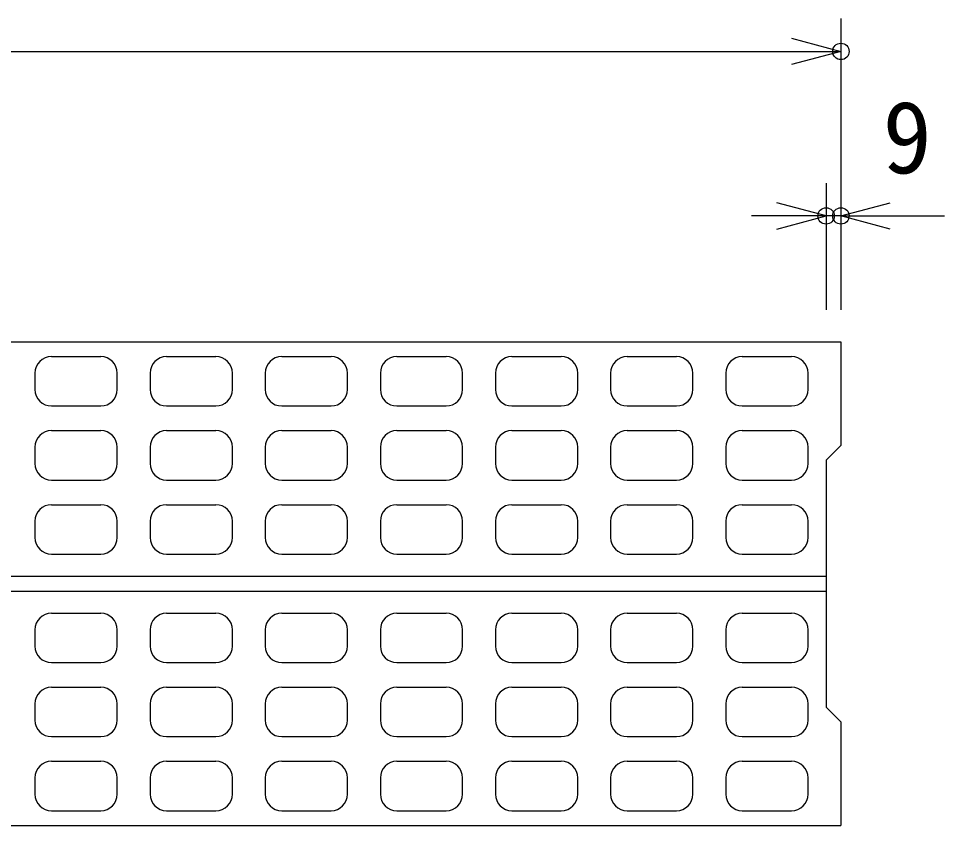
# Model space of a CAD drawing. Units: millimetres, scale not verified. Extents: x -16800 to 16800, y -5940 to 5940.
# Drawn here: x -5251 to -4688, y 3191 to 3682 of the extents above; entities that cross this region are included whole.
import ezdxf
from ezdxf.enums import TextEntityAlignment as Align

# ---------------------------------------------------------------- set-up
doc = ezdxf.new("R2010")
doc.units = ezdxf.units.MM
doc.header["$LTSCALE"] = 20
doc.header["$PDMODE"] = 32
doc.header["$PDSIZE"] = 10
for name, color, linetype, lineweight in [('0-0_DIM', 7, 'Continuous', 25), ('0-2_HATCH', 6, 'Continuous', 25), ('0-5_OUTLINE', 3, 'Continuous', 25)]:
    doc.layers.add(name, color=color, linetype=linetype, lineweight=lineweight)
doc.styles.add('ＭＳ ゴシック', font='')
doc.styles.get('ＭＳ ゴシック').set_extended_font_data('MS Gothic')

msp = doc.modelspace()

# ---------------------------------------------------------------- linework, layer by layer
at = {"layer": '0-0_DIM'}
for p, q in [((-4751.2, 3681.58), (-4751.2, 3504.46)), ((-5751.2, 3661.58), (-4751.2, 3661.58)), ((-4760.2, 3581.58), (-4760.2, 3504.46)), ((-4751.2, 3561.58), (-4688.23, 3561.58))]:
    msp.add_line(p, q, dxfattribs=at)
for points in [[(-4781.2, 3669.62), (-4751.2, 3661.58), (-4781.2, 3653.54)], [(-4790.2, 3553.54), (-4760.2, 3561.58), (-4790.2, 3569.62)], [(-4721.2, 3553.54), (-4751.2, 3561.58), (-4721.2, 3569.62)], [(-4751.2, 3561.58), (-4760.2, 3561.58), (-4805.64, 3561.58)]]:
    msp.add_lwpolyline(points, dxfattribs=at)
for p in [(-4751.2, 3661.58), (-4760.2, 3561.58), (-4751.2, 3561.58)]:
    msp.add_point(p, dxfattribs=at)
at = {"layer": '0-2_HATCH'}
for p, q in [((-5231.2, 3476.05), (-5201.2, 3476.05)), ((-5161.2, 3476.05), (-5131.2, 3476.05)), ((-5091.2, 3476.05), (-5061.2, 3476.05)), ((-5021.2, 3476.05), (-4991.2, 3476.05)), ((-4951.2, 3476.05), (-4921.2, 3476.05)), ((-4881.2, 3476.05), (-4851.2, 3476.05)), ((-4811.2, 3476.05), (-4781.2, 3476.05)), ((-5241.2, 3466.05), (-5241.2, 3456.05)), ((-5191.2, 3456.05), (-5191.2, 3466.05)), ((-5171.2, 3466.05), (-5171.2, 3456.05)), ((-5121.2, 3456.05), (-5121.2, 3466.05)), ((-5101.2, 3466.05), (-5101.2, 3456.05)), ((-5051.2, 3456.05), (-5051.2, 3466.05)), ((-5031.2, 3466.05), (-5031.2, 3456.05)), ((-4981.2, 3456.05), (-4981.2, 3466.05)), ((-4961.2, 3466.05), (-4961.2, 3456.05)), ((-4911.2, 3456.05), (-4911.2, 3466.05)), ((-4891.2, 3466.05), (-4891.2, 3456.05)), ((-4841.2, 3456.05), (-4841.2, 3466.05)), ((-4821.2, 3466.05), (-4821.2, 3456.05)), ((-4771.2, 3456.05), (-4771.2, 3466.05)), ((-5231.2, 3446.05), (-5201.2, 3446.05)), ((-5161.2, 3446.05), (-5131.2, 3446.05)), ((-5091.2, 3446.05), (-5061.2, 3446.05)), ((-5021.2, 3446.05), (-4991.2, 3446.05)), ((-4951.2, 3446.05), (-4921.2, 3446.05)), ((-4881.2, 3446.05), (-4851.2, 3446.05)), ((-4811.2, 3446.05), (-4781.2, 3446.05)), ((-5231.2, 3431.05), (-5201.2, 3431.05)), ((-5161.2, 3431.05), (-5131.2, 3431.05)), ((-5091.2, 3431.05), (-5061.2, 3431.05)), ((-5021.2, 3431.05), (-4991.2, 3431.05)), ((-4951.2, 3431.05), (-4921.2, 3431.05)), ((-4881.2, 3431.05), (-4851.2, 3431.05)), ((-4811.2, 3431.05), (-4781.2, 3431.05)), ((-5241.2, 3421.05), (-5241.2, 3411.05)), ((-5191.2, 3411.05), (-5191.2, 3421.05)), ((-5171.2, 3421.05), (-5171.2, 3411.05)), ((-5121.2, 3411.05), (-5121.2, 3421.05)), ((-5101.2, 3421.05), (-5101.2, 3411.05)), ((-5051.2, 3411.05), (-5051.2, 3421.05)), ((-5031.2, 3421.05), (-5031.2, 3411.05)), ((-4981.2, 3411.05), (-4981.2, 3421.05)), ((-4961.2, 3421.05), (-4961.2, 3411.05)), ((-4911.2, 3411.05), (-4911.2, 3421.05)), ((-4891.2, 3421.05), (-4891.2, 3411.05)), ((-4841.2, 3411.05), (-4841.2, 3421.05)), ((-4821.2, 3421.05), (-4821.2, 3411.05)), ((-4771.2, 3411.05), (-4771.2, 3421.05)), ((-5231.2, 3401.05), (-5201.2, 3401.05)), ((-5161.2, 3401.05), (-5131.2, 3401.05)), ((-5091.2, 3401.05), (-5061.2, 3401.05)), ((-5021.2, 3401.05), (-4991.2, 3401.05)), ((-4951.2, 3401.05), (-4921.2, 3401.05)), ((-4881.2, 3401.05), (-4851.2, 3401.05)), ((-4811.2, 3401.05), (-4781.2, 3401.05)), ((-5231.2, 3386.05), (-5201.2, 3386.05)), ((-5161.2, 3386.05), (-5131.2, 3386.05)), ((-5091.2, 3386.05), (-5061.2, 3386.05)), ((-5021.2, 3386.05), (-4991.2, 3386.05)), ((-4951.2, 3386.05), (-4921.2, 3386.05)), ((-4881.2, 3386.05), (-4851.2, 3386.05)), ((-4811.2, 3386.05), (-4781.2, 3386.05)), ((-5241.2, 3376.05), (-5241.2, 3366.05)), ((-5191.2, 3366.05), (-5191.2, 3376.05)), ((-5171.2, 3376.05), (-5171.2, 3366.05)), ((-5121.2, 3366.05), (-5121.2, 3376.05)), ((-5101.2, 3376.05), (-5101.2, 3366.05)), ((-5051.2, 3366.05), (-5051.2, 3376.05)), ((-5031.2, 3376.05), (-5031.2, 3366.05)), ((-4981.2, 3366.05), (-4981.2, 3376.05)), ((-4961.2, 3376.05), (-4961.2, 3366.05)), ((-4911.2, 3366.05), (-4911.2, 3376.05)), ((-4891.2, 3376.05), (-4891.2, 3366.05)), ((-4841.2, 3366.05), (-4841.2, 3376.05)), ((-4821.2, 3376.05), (-4821.2, 3366.05)), ((-4771.2, 3366.05), (-4771.2, 3376.05)), ((-5231.2, 3356.05), (-5201.2, 3356.05)), ((-5161.2, 3356.05), (-5131.2, 3356.05)), ((-5091.2, 3356.05), (-5061.2, 3356.05)), ((-5021.2, 3356.05), (-4991.2, 3356.05)), ((-4951.2, 3356.05), (-4921.2, 3356.05)), ((-4881.2, 3356.05), (-4851.2, 3356.05)), ((-4811.2, 3356.05), (-4781.2, 3356.05)), ((-5231.2, 3320.05), (-5201.2, 3320.05)), ((-5161.2, 3320.05), (-5131.2, 3320.05)), ((-5091.2, 3320.05), (-5061.2, 3320.05)), ((-5021.2, 3320.05), (-4991.2, 3320.05)), ((-4951.2, 3320.05), (-4921.2, 3320.05)), ((-4881.2, 3320.05), (-4851.2, 3320.05)), ((-4811.2, 3320.05), (-4781.2, 3320.05)), ((-5241.2, 3310.05), (-5241.2, 3300.05)), ((-5191.2, 3300.05), (-5191.2, 3310.05)), ((-5171.2, 3310.05), (-5171.2, 3300.05)), ((-5121.2, 3300.05), (-5121.2, 3310.05)), ((-5101.2, 3310.05), (-5101.2, 3300.05)), ((-5051.2, 3300.05), (-5051.2, 3310.05)), ((-5031.2, 3310.05), (-5031.2, 3300.05)), ((-4981.2, 3300.05), (-4981.2, 3310.05)), ((-4961.2, 3310.05), (-4961.2, 3300.05)), ((-4911.2, 3300.05), (-4911.2, 3310.05)), ((-4891.2, 3310.05), (-4891.2, 3300.05)), ((-4841.2, 3300.05), (-4841.2, 3310.05)), ((-4821.2, 3310.05), (-4821.2, 3300.05)), ((-4771.2, 3300.05), (-4771.2, 3310.05)), ((-5231.2, 3290.05), (-5201.2, 3290.05)), ((-5161.2, 3290.05), (-5131.2, 3290.05)), ((-5091.2, 3290.05), (-5061.2, 3290.05)), ((-5021.2, 3290.05), (-4991.2, 3290.05)), ((-4951.2, 3290.05), (-4921.2, 3290.05)), ((-4881.2, 3290.05), (-4851.2, 3290.05)), ((-4811.2, 3290.05), (-4781.2, 3290.05)), ((-5231.2, 3275.05), (-5201.2, 3275.05)), ((-5161.2, 3275.05), (-5131.2, 3275.05)), ((-5091.2, 3275.05), (-5061.2, 3275.05)), ((-5021.2, 3275.05), (-4991.2, 3275.05)), ((-4951.2, 3275.05), (-4921.2, 3275.05)), ((-4881.2, 3275.05), (-4851.2, 3275.05)), ((-4811.2, 3275.05), (-4781.2, 3275.05)), ((-5241.2, 3265.05), (-5241.2, 3255.05)), ((-5191.2, 3255.05), (-5191.2, 3265.05)), ((-5171.2, 3265.05), (-5171.2, 3255.05)), ((-5121.2, 3255.05), (-5121.2, 3265.05)), ((-5101.2, 3265.05), (-5101.2, 3255.05)), ((-5051.2, 3255.05), (-5051.2, 3265.05)), ((-5031.2, 3265.05), (-5031.2, 3255.05)), ((-4981.2, 3255.05), (-4981.2, 3265.05)), ((-4961.2, 3265.05), (-4961.2, 3255.05)), ((-4911.2, 3255.05), (-4911.2, 3265.05)), ((-4891.2, 3265.05), (-4891.2, 3255.05)), ((-4841.2, 3255.05), (-4841.2, 3265.05)), ((-4821.2, 3265.05), (-4821.2, 3255.05)), ((-4771.2, 3255.05), (-4771.2, 3265.05)), ((-5231.2, 3245.05), (-5201.2, 3245.05)), ((-5161.2, 3245.05), (-5131.2, 3245.05)), ((-5091.2, 3245.05), (-5061.2, 3245.05)), ((-5021.2, 3245.05), (-4991.2, 3245.05)), ((-4951.2, 3245.05), (-4921.2, 3245.05)), ((-4881.2, 3245.05), (-4851.2, 3245.05)), ((-4811.2, 3245.05), (-4781.2, 3245.05)), ((-5231.2, 3230.05), (-5201.2, 3230.05)), ((-5161.2, 3230.05), (-5131.2, 3230.05)), ((-5091.2, 3230.05), (-5061.2, 3230.05)), ((-5021.2, 3230.05), (-4991.2, 3230.05)), ((-4951.2, 3230.05), (-4921.2, 3230.05)), ((-4881.2, 3230.05), (-4851.2, 3230.05)), ((-4811.2, 3230.05), (-4781.2, 3230.05)), ((-5241.2, 3220.05), (-5241.2, 3210.05)), ((-5191.2, 3210.05), (-5191.2, 3220.05)), ((-5171.2, 3220.05), (-5171.2, 3210.05)), ((-5121.2, 3210.05), (-5121.2, 3220.05)), ((-5101.2, 3220.05), (-5101.2, 3210.05)), ((-5051.2, 3210.05), (-5051.2, 3220.05)), ((-5031.2, 3220.05), (-5031.2, 3210.05)), ((-4981.2, 3210.05), (-4981.2, 3220.05)), ((-4961.2, 3220.05), (-4961.2, 3210.05)), ((-4911.2, 3210.05), (-4911.2, 3220.05)), ((-4891.2, 3220.05), (-4891.2, 3210.05)), ((-4841.2, 3210.05), (-4841.2, 3220.05)), ((-4821.2, 3220.05), (-4821.2, 3210.05)), ((-4771.2, 3210.05), (-4771.2, 3220.05)), ((-5231.2, 3200.05), (-5201.2, 3200.05)), ((-5161.2, 3200.05), (-5131.2, 3200.05)), ((-5091.2, 3200.05), (-5061.2, 3200.05)), ((-5021.2, 3200.05), (-4991.2, 3200.05)), ((-4951.2, 3200.05), (-4921.2, 3200.05)), ((-4881.2, 3200.05), (-4851.2, 3200.05)), ((-4811.2, 3200.05), (-4781.2, 3200.05))]:
    msp.add_line(p, q, dxfattribs=at)
for centre, start, end in [((-5231.2, 3466.05), 90, 180), ((-5201.2, 3466.05), 0, 90), ((-5161.2, 3466.05), 90, 180), ((-5131.2, 3466.05), 0, 90), ((-5091.2, 3466.05), 90, 180), ((-5061.2, 3466.05), 0, 90), ((-5021.2, 3466.05), 90, 180), ((-4991.2, 3466.05), 0, 90), ((-4951.2, 3466.05), 90, 180), ((-4921.2, 3466.05), 0, 90), ((-4881.2, 3466.05), 90, 180), ((-4851.2, 3466.05), 0, 90), ((-4811.2, 3466.05), 90, 180), ((-4781.2, 3466.05), 0, 90), ((-5231.2, 3456.05), 180, 270), ((-5201.2, 3456.05), 270, 0), ((-5161.2, 3456.05), 180, 270), ((-5131.2, 3456.05), 270, 0), ((-5091.2, 3456.05), 180, 270), ((-5061.2, 3456.05), 270, 0), ((-5021.2, 3456.05), 180, 270), ((-4991.2, 3456.05), 270, 0), ((-4951.2, 3456.05), 180, 270), ((-4921.2, 3456.05), 270, 0), ((-4881.2, 3456.05), 180, 270), ((-4851.2, 3456.05), 270, 0), ((-4811.2, 3456.05), 180, 270), ((-4781.2, 3456.05), 270, 0), ((-5231.2, 3421.05), 90, 180), ((-5201.2, 3421.05), 0, 90), ((-5161.2, 3421.05), 90, 180), ((-5131.2, 3421.05), 0, 90), ((-5091.2, 3421.05), 90, 180), ((-5061.2, 3421.05), 0, 90), ((-5021.2, 3421.05), 90, 180), ((-4991.2, 3421.05), 0, 90), ((-4951.2, 3421.05), 90, 180), ((-4921.2, 3421.05), 0, 90), ((-4881.2, 3421.05), 90, 180), ((-4851.2, 3421.05), 0, 90), ((-4811.2, 3421.05), 90, 180), ((-4781.2, 3421.05), 0, 90), ((-5231.2, 3411.05), 180, 270), ((-5201.2, 3411.05), 270, 0), ((-5161.2, 3411.05), 180, 270), ((-5131.2, 3411.05), 270, 0), ((-5091.2, 3411.05), 180, 270), ((-5061.2, 3411.05), 270, 0), ((-5021.2, 3411.05), 180, 270), ((-4991.2, 3411.05), 270, 0), ((-4951.2, 3411.05), 180, 270), ((-4921.2, 3411.05), 270, 0), ((-4881.2, 3411.05), 180, 270), ((-4851.2, 3411.05), 270, 0), ((-4811.2, 3411.05), 180, 270), ((-4781.2, 3411.05), 270, 0), ((-5231.2, 3376.05), 90, 180), ((-5201.2, 3376.05), 0, 90), ((-5161.2, 3376.05), 90, 180), ((-5131.2, 3376.05), 0, 90), ((-5091.2, 3376.05), 90, 180), ((-5061.2, 3376.05), 0, 90), ((-5021.2, 3376.05), 90, 180), ((-4991.2, 3376.05), 0, 90), ((-4951.2, 3376.05), 90, 180), ((-4921.2, 3376.05), 0, 90), ((-4881.2, 3376.05), 90, 180), ((-4851.2, 3376.05), 0, 90), ((-4811.2, 3376.05), 90, 180), ((-4781.2, 3376.05), 0, 90), ((-5231.2, 3366.05), 180, 270), ((-5201.2, 3366.05), 270, 0), ((-5161.2, 3366.05), 180, 270), ((-5131.2, 3366.05), 270, 0), ((-5091.2, 3366.05), 180, 270), ((-5061.2, 3366.05), 270, 0), ((-5021.2, 3366.05), 180, 270), ((-4991.2, 3366.05), 270, 0), ((-4951.2, 3366.05), 180, 270), ((-4921.2, 3366.05), 270, 0), ((-4881.2, 3366.05), 180, 270), ((-4851.2, 3366.05), 270, 0), ((-4811.2, 3366.05), 180, 270), ((-4781.2, 3366.05), 270, 0), ((-5231.2, 3310.05), 90, 180), ((-5201.2, 3310.05), 0, 90), ((-5161.2, 3310.05), 90, 180), ((-5131.2, 3310.05), 0, 90), ((-5091.2, 3310.05), 90, 180), ((-5061.2, 3310.05), 0, 90), ((-5021.2, 3310.05), 90, 180), ((-4991.2, 3310.05), 0, 90), ((-4951.2, 3310.05), 90, 180), ((-4921.2, 3310.05), 0, 90), ((-4881.2, 3310.05), 90, 180), ((-4851.2, 3310.05), 0, 90), ((-4811.2, 3310.05), 90, 180), ((-4781.2, 3310.05), 0, 90), ((-5231.2, 3300.05), 180, 270), ((-5201.2, 3300.05), 270, 0), ((-5161.2, 3300.05), 180, 270), ((-5131.2, 3300.05), 270, 0), ((-5091.2, 3300.05), 180, 270), ((-5061.2, 3300.05), 270, 0), ((-5021.2, 3300.05), 180, 270), ((-4991.2, 3300.05), 270, 0), ((-4951.2, 3300.05), 180, 270), ((-4921.2, 3300.05), 270, 0), ((-4881.2, 3300.05), 180, 270), ((-4851.2, 3300.05), 270, 0), ((-4811.2, 3300.05), 180, 270), ((-4781.2, 3300.05), 270, 0), ((-5231.2, 3265.05), 90, 180), ((-5201.2, 3265.05), 0, 90), ((-5161.2, 3265.05), 90, 180), ((-5131.2, 3265.05), 0, 90), ((-5091.2, 3265.05), 90, 180), ((-5061.2, 3265.05), 0, 90), ((-5021.2, 3265.05), 90, 180), ((-4991.2, 3265.05), 0, 90), ((-4951.2, 3265.05), 90, 180), ((-4921.2, 3265.05), 0, 90), ((-4881.2, 3265.05), 90, 180), ((-4851.2, 3265.05), 0, 90), ((-4811.2, 3265.05), 90, 180), ((-4781.2, 3265.05), 0, 90), ((-5231.2, 3255.05), 180, 270), ((-5201.2, 3255.05), 270, 0), ((-5161.2, 3255.05), 180, 270), ((-5131.2, 3255.05), 270, 0), ((-5091.2, 3255.05), 180, 270), ((-5061.2, 3255.05), 270, 0), ((-5021.2, 3255.05), 180, 270), ((-4991.2, 3255.05), 270, 0), ((-4951.2, 3255.05), 180, 270), ((-4921.2, 3255.05), 270, 0), ((-4881.2, 3255.05), 180, 270), ((-4851.2, 3255.05), 270, 0), ((-4811.2, 3255.05), 180, 270), ((-4781.2, 3255.05), 270, 0), ((-5231.2, 3220.05), 90, 180), ((-5201.2, 3220.05), 0, 90), ((-5161.2, 3220.05), 90, 180), ((-5131.2, 3220.05), 0, 90), ((-5091.2, 3220.05), 90, 180), ((-5061.2, 3220.05), 0, 90), ((-5021.2, 3220.05), 90, 180), ((-4991.2, 3220.05), 0, 90), ((-4951.2, 3220.05), 90, 180), ((-4921.2, 3220.05), 0, 90), ((-4881.2, 3220.05), 90, 180), ((-4851.2, 3220.05), 0, 90), ((-4811.2, 3220.05), 90, 180), ((-4781.2, 3220.05), 0, 90), ((-5231.2, 3210.05), 180, 270), ((-5201.2, 3210.05), 270, 0), ((-5161.2, 3210.05), 180, 270), ((-5131.2, 3210.05), 270, 0), ((-5091.2, 3210.05), 180, 270), ((-5061.2, 3210.05), 270, 0), ((-5021.2, 3210.05), 180, 270), ((-4991.2, 3210.05), 270, 0), ((-4951.2, 3210.05), 180, 270), ((-4921.2, 3210.05), 270, 0), ((-4881.2, 3210.05), 180, 270), ((-4851.2, 3210.05), 270, 0), ((-4811.2, 3210.05), 180, 270), ((-4781.2, 3210.05), 270, 0)]:
    msp.add_arc(centre, 10, start, end, dxfattribs=at)
at = {"layer": '0-5_OUTLINE'}
for p, q in [((-5751.2, 3485.05), (-4751.2, 3485.05)), ((-4751.2, 3485.05), (-4751.2, 3422.05)), ((-4760.2, 3413.05), (-4751.2, 3422.05)), ((-4760.2, 3413.05), (-4760.2, 3263.05)), ((-5742.2, 3342.55), (-4760.2, 3342.55)), ((-5742.2, 3333.55), (-4760.2, 3333.55)), ((-4751.2, 3254.05), (-4760.2, 3263.05)), ((-4751.2, 3254.05), (-4751.2, 3191.05)), ((-5751.2, 3191.05), (-4751.2, 3191.05))]:
    msp.add_line(p, q, dxfattribs=at)

# ---------------------------------------------------------------- texts
at = {"layer": '0-0_DIM', "style": 'ＭＳ ゴシック'}
msp.add_text('9', height=43.99, dxfattribs=at).set_placement((-4725.86, 3574.28), align=Align.BOTTOM_LEFT)

doc.saveas('drawing.dxf')
